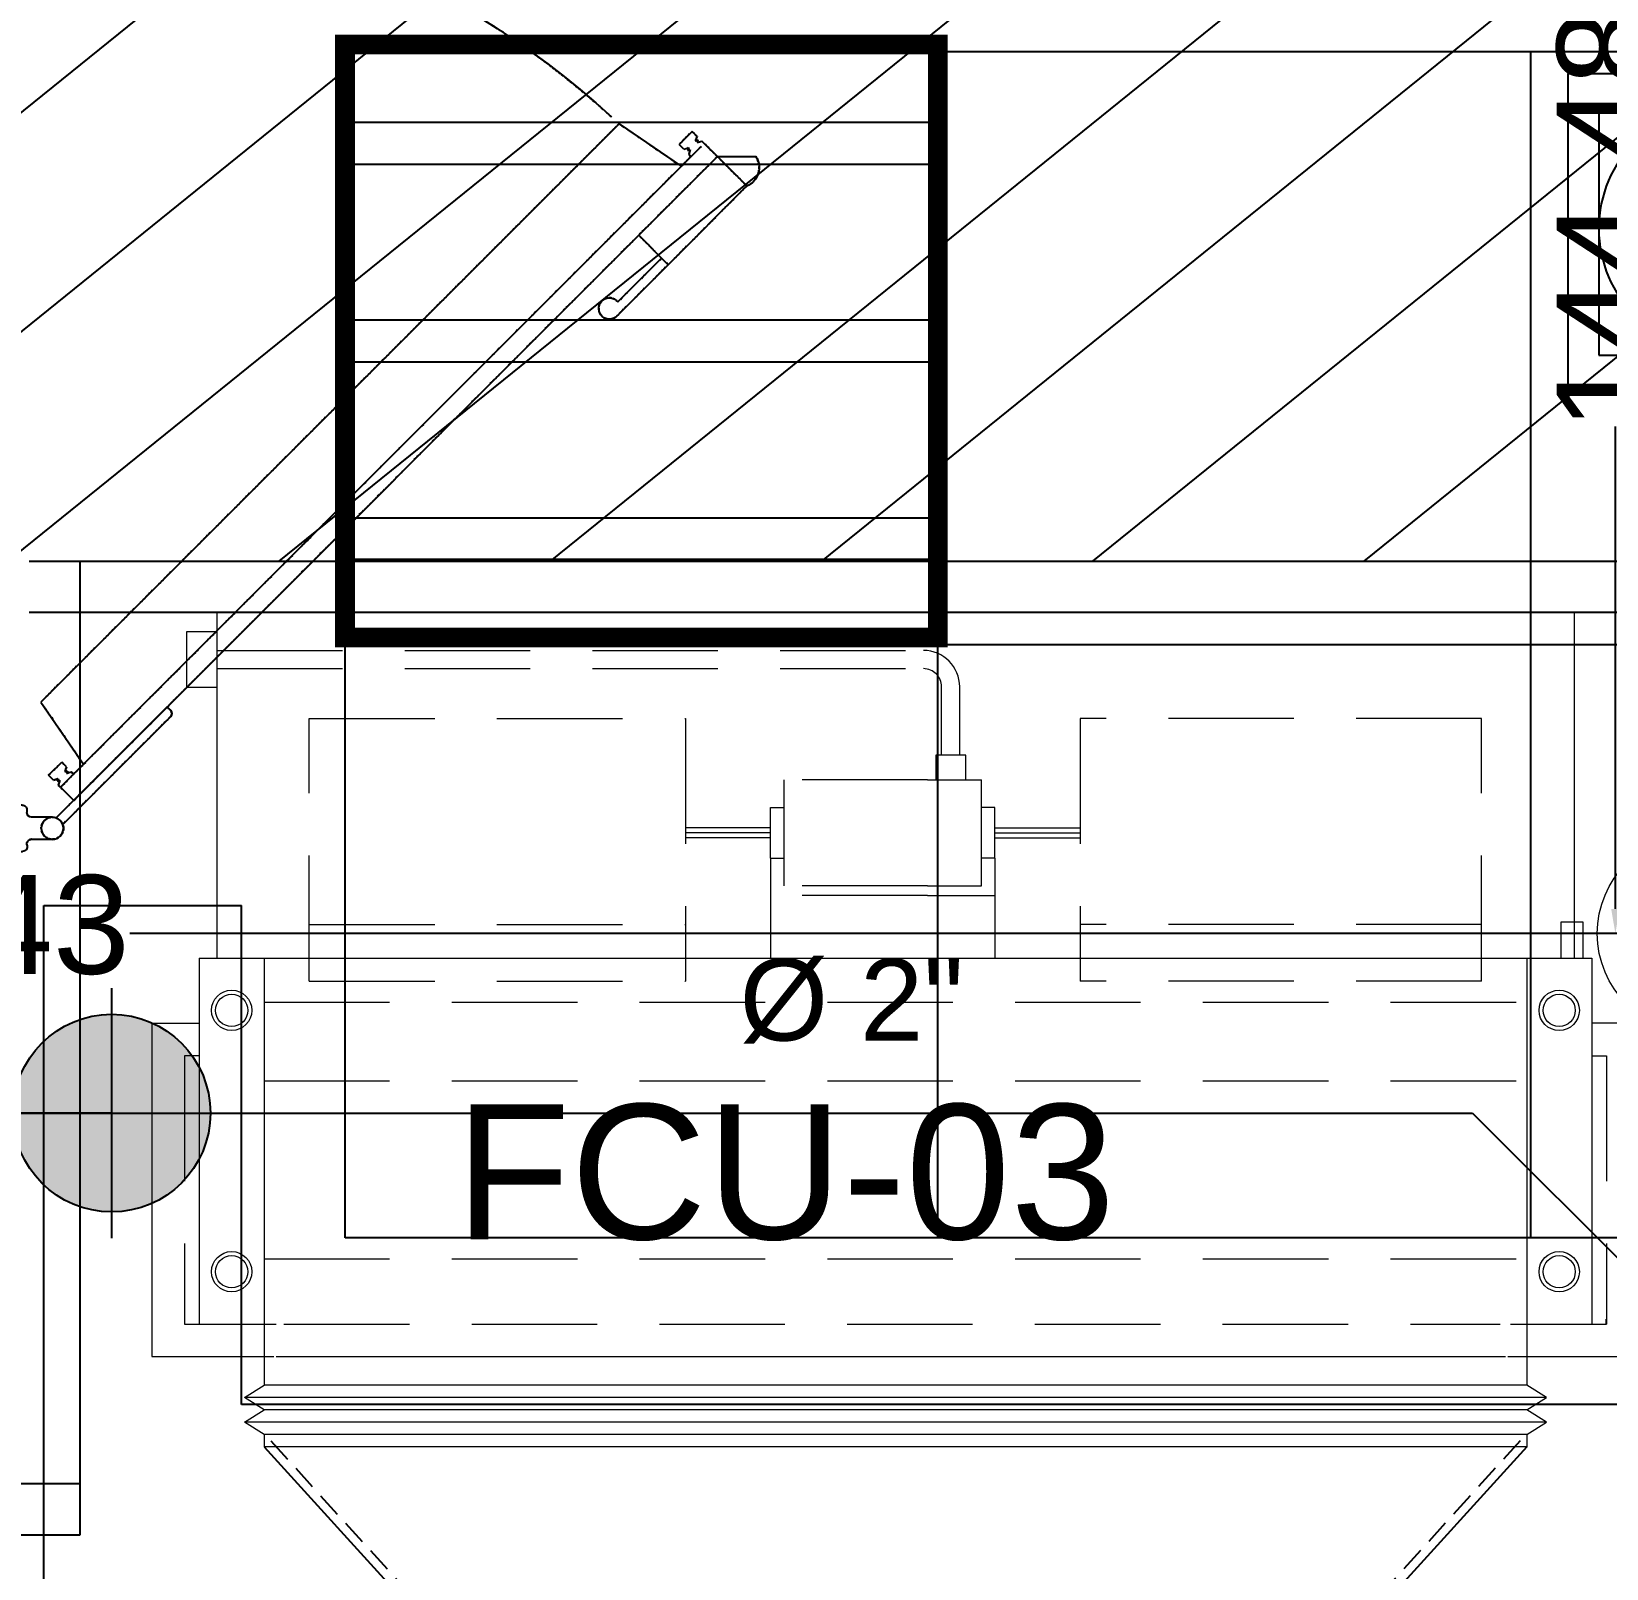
# Model space of a CAD drawing. Extents: x -2975 to 7327, y -1166 to 1029.
# Drawn here: x 318.1 to 477.5, y 709 to 864.5 of the extents above; entities that cross this region are included whole.
import ezdxf

# ---------------------------------------------------------------- set-up
doc = ezdxf.new("R2010")
doc.units = 0
doc.header["$PDMODE"] = 34
for name, pattern in [('13032-XHV-L02-550$0$HIDDEN', [190, 127, -63]), ('DASHED', [0.75, 0.5, -0.25]), ('XR-Mince$0$Anchor Stor (Ground Floor Plan ) Xref$2$Retail Building ( Ground Floor ) Xref$0$HIDDEN', [0.375, 0.25, -0.125])]:
    doc.linetypes.add(name, pattern=pattern)
for name, color, linetype, lineweight in [('13032-XHV-L02-550$0$H-EQPM', 231, 'Continuous', 20), ('13032-XHV-L02-550$0$H-EQPM-HIDE', 54, '13032-XHV-L02-550$0$HIDDEN', 5), ('E-L-TEXT', 7, 'Continuous', 13), ('E-P-CONDUITS', 6, 'Continuous', 40), ('H', 7, 'Continuous', 13)]:
    doc.layers.add(name, color=color, linetype=linetype, lineweight=lineweight)
for name, color, linetype in [('13032-XHV-L02-550$0$X-WSP-M-04-550-M08-09$0$1F- CHW Model$0$M570G_PLANT', 3, 'Continuous'), ('E-TEXT-LIGHTING', 7, 'Continuous'), ('EQUIPMENT-GRATING', 34, 'Continuous'), ('fire fighting', 1, 'Continuous'), ('HVAC Duct', 5, 'Continuous'), ('M-FIRE FIGHTING-2 INCH', 1, 'Continuous'), ('M-HVAC-BLUE', 5, 'Continuous'), ('M-PLUMBING-DRAIN-2 INCH', 6, 'Continuous'), ('XR-Mince$0$ceiling', 149, 'Continuous'), ('XR-Mince$0$EQUIPMENTS', 15, 'Continuous'), ('XR-Mince$0$fur dashed', 15, 'XR-Mince$0$Anchor Stor (Ground Floor Plan ) Xref$2$Retail Building ( Ground Floor ) Xref$0$HIDDEN'), ('XR-Mince$0$lighting unit', 4, 'Continuous'), ('XR-Mince$0$new wall', 8, 'Continuous'), ('XR-Mince$0$panel', 8, 'Continuous')]:
    doc.layers.add(name, color=color, linetype=linetype)
doc.styles.get("Standard").update_dxf_attribs({"font": 'arial.ttf'})
doc.dimstyles.new('ISO-25', dxfattribs={"dimtxt": 10, "dimasz": 2.5, "dimexe": 1.25, "dimexo": 0.625, "dimtad": 0, "dimtxsty": 'Standard', "dimcen": 2.5, "dimadec": 0, "dimazin": 0, "dimtfac": 1, "dimtix": 1, "dimtmove": 0, "dimatfit": 3, "dimfxl": 1, "dimarcsym": 0})

# ---------------------------------------------------------------- blocks, each defined once
blk = doc.blocks.new('XR-Mince$0$C_Door')
at = {"layer": 'XR-Mince$0$EQUIPMENTS'}
for p, q in [((2599.76, 499.23), (2600.78, 499.23)), ((2600.51, 494.68), (2600.51, 499.23)), ((2603.7, 498.05), (2601.65, 498.05)), ((2615.28, 486.02), (2604.72, 496.58)), ((2599.76, 494.68), (2600.74, 494.68)), ((2601.2, 495.14), (2601.2, 495.41)), ((2603.7, 495.87), (2601.65, 495.87)), ((2614.96, 485.06), (2604.08, 495.94)), ((2604.5, 492.94), (2605.79, 494.23)), ((2605.79, 494.23), (2668.96, 431.06)), ((2603.8, 492.23), (2603.32, 491.76)), ((2603.32, 491.76), (2604.61, 490.48)), ((2603.8, 492.23), (2604.25, 492.07)), ((2604.16, 492.33), (2604.42, 492.25)), ((2604.25, 492.07), (2604.16, 492.33)), ((2604.5, 492.94), (2604.28, 492.72)), ((2604.42, 492.25), (2604.28, 492.72)), ((2667.37, 430.08), (2604.5, 492.94)), ((2605.18, 491.32), (2605.09, 491.57)), ((2605.09, 491.57), (2605.57, 491.43)), ((2605.79, 491.65), (2605.57, 491.43)), ((2602.57, 484.58), (2606.75, 490.69)), ((2605.08, 490.95), (2604.61, 490.48)), ((2604.92, 491.4), (2605.18, 491.32)), ((2605.08, 490.95), (2604.92, 491.4)), ((2659.31, 427.84), (2602.57, 484.58)), ((2614.96, 485.06), (2615.28, 485.38)), ((2664.13, 441.67), (2658.99, 446.82)), ((2659.19, 445.33), (2663.49, 441.03)), ((2664.13, 441.67), (2661.24, 438.78)), ((2671.85, 433.95), (2664.13, 441.67)), ((2668.96, 431.06), (2671.85, 433.95)), ((2659.31, 427.84), (2665.42, 432.02)), ((2665.68, 430.35), (2665.21, 429.88)), ((2666.49, 428.59), (2665.21, 429.88)), ((2665.68, 430.35), (2666.13, 430.19)), ((2666.05, 430.45), (2666.3, 430.36)), ((2666.13, 430.19), (2666.05, 430.45)), ((2666.39, 431.05), (2666.17, 430.83)), ((2666.3, 430.36), (2666.17, 430.83)), ((2667.67, 429.77), (2667.45, 429.55)), ((2668.96, 431.06), (2667.67, 429.77)), ((2668.96, 431.06), (2672.75, 431.07)), ((2666.96, 429.06), (2666.49, 428.59)), ((2666.81, 429.52), (2667.06, 429.43)), ((2666.96, 429.06), (2666.81, 429.52)), ((2666.98, 429.69), (2667.45, 429.55)), ((2667.06, 429.43), (2666.98, 429.69))]:
    blk.add_line(p, q, dxfattribs=at)
blk.add_circle((2603.7, 496.96), 1.09, dxfattribs=at)
for centre, radius, start, end in [((2600.78, 498.78), 0.455, 342.4313, 90), ((2601.65, 498.5), 0.455, 162.4313, 270), ((2600.74, 495.14), 0.455, 270, 0), ((2601.65, 495.41), 0.455, 90, 180), ((2614.96, 485.7), 0.455, 315, 45), ((2658.37, 445.97), 1.05, 53.8265, 321.8675), ((2671.12, 432.14), 1.95, 326.7244, 67.9022), ((2599.76, 491.73), 87.34, 269.9999, 312.3257)]:
    blk.add_arc(centre, radius, start, end, dxfattribs=at)
blk = doc.blocks.new('XR-Mince$0$fdgdg')
at = {"layer": 'XR-Mince$0$lighting unit', "color": 4, "const_width": 2}
blk.add_lwpolyline([(-29237.05, -40224.26), (-29177.05, -40224.26), (-29177.05, -40284.26), (-29237.05, -40284.26)], close=True, dxfattribs=at)
at = {"layer": 'XR-Mince$0$lighting unit', "color": 4}
for points in [[(-29237.05, -40224.26), (-29177.05, -40224.26), (-29177.05, -40284.26), (-29237.05, -40284.26)], [(-29177.05, -40232.15), (-29237.05, -40232.15), (-29237.05, -40236.38), (-29177.05, -40236.38)], [(-29177.05, -40252.15), (-29237.05, -40252.15), (-29237.05, -40256.38), (-29177.05, -40256.38)], [(-29177.05, -40276.38), (-29237.05, -40276.38), (-29237.05, -40272.15), (-29177.05, -40272.15)]]:
    blk.add_lwpolyline(points, close=True, dxfattribs=at)
blk = doc.blocks.new('XR-Mince$0$lighting')
at = {"layer": 'XR-Mince$0$lighting unit'}
blk.add_blockref('XR-Mince$0$fdgdg', (26017.12, 19996.03, 0), dxfattribs=at)
blk = doc.blocks.new('XR-Mince$0$ceiling')
at = {"layer": 'XR-Mince$0$ceiling', "linetype": 'Continuous'}
for p, q in [((-7439.93, -15228.96, 0), (-8219.93, -15228.96, 0)), ((-7439.93, -15288.96, 0), (-8219.93, -15288.96, 0)), ((-7439.93, -15348.96, 0), (-8219.93, -15348.96, 0))]:
    blk.add_line(p, q, dxfattribs=at)
at = {"layer": 'XR-Mince$0$ceiling', "linetype": 'Continuous', "elevation": 0}
for points in [[(-8219.93, -15348.96), (-8219.93, -15228.96)], [(-8159.93, -15348.96), (-8159.93, -15228.96)], [(-8099.93, -15348.96), (-8099.93, -15228.96)]]:
    blk.add_lwpolyline(points, dxfattribs=at)
blk = doc.blocks.new('XR-Mince')
at = {"layer": 'XR-Mince$0$new wall'}
for p, q in [((319.33, 776.1), (339.33, 776.1)), ((319.33, 697.71), (319.33, 776.1)), ((339.33, 725.6), (339.33, 776.1)), ((944.96, 725.6, 0), (339.33, 725.6, 0))]:
    blk.add_line(p, q, dxfattribs=at)
at = {"layer": 'XR-Mince$0$lighting unit', "linetype": 'Continuous'}
blk.add_blockref('XR-Mince$0$lighting', (3569.73, 21091.42), dxfattribs=at)
at = {"layer": 'XR-Mince$0$panel', "ltscale": 0.05, "xscale": -1.031134123599029, "zscale": 1.03113412359903, "rotation": 180.0002683670782}
for yscale in [1.031134123599029, 1.03113412359903]:
    blk.add_blockref('XR-Mince$0$C_Door', (-2364.58, 1296.32), dxfattribs=dict(at, yscale=yscale))
at = {"layer": 'XR-Mince$0$ceiling', "linetype": 'Continuous'}
blk.add_blockref('XR-Mince$0$ceiling', (8569.73, 16091.42), dxfattribs=at)
at = {"layer": 'XR-Mince$0$fur dashed'}
for p, q in [((377.52, 855.17), (319.02, 796.67)), ((377.52, 855.17), (319.02, 796.67)), ((377.52, 855.17), (383.82, 850.86)), ((377.52, 855.17), (383.82, 850.86)), ((384.93, 854.4), (383.61, 853.07)), ((384.93, 854.4), (383.61, 853.07)), ((385.42, 853.91), (384.93, 854.4)), ((385.42, 853.91), (384.93, 854.4)), ((385.83, 852.87), (321.01, 788.04)), ((385.83, 852.87), (321.01, 788.04)), ((384.09, 852.59), (383.61, 853.07)), ((384.09, 852.59), (383.61, 853.07)), ((385.42, 853.91), (385.25, 853.44)), ((385.42, 853.91), (385.25, 853.44)), ((385.25, 853.44), (385.52, 853.53)), ((385.25, 853.44), (385.52, 853.53)), ((385.52, 853.53), (385.43, 853.27)), ((385.52, 853.53), (385.43, 853.27)), ((385.43, 853.27), (385.92, 853.41)), ((385.43, 853.27), (385.92, 853.41)), ((386.15, 853.18), (385.92, 853.41)), ((386.15, 853.18), (385.92, 853.41)), ((387.47, 851.85), (386.15, 853.18)), ((387.47, 851.85), (386.15, 853.18)), ((322.34, 786.72), (387.47, 851.85)), ((322.34, 786.72), (387.47, 851.85)), ((384.09, 852.59), (384.56, 852.75)), ((384.09, 852.59), (384.56, 852.75)), ((384.56, 852.75), (384.47, 852.48)), ((384.56, 852.75), (384.47, 852.48)), ((384.47, 852.48), (384.74, 852.57)), ((384.47, 852.48), (384.74, 852.57)), ((384.74, 852.57), (384.59, 852.08)), ((384.74, 852.57), (384.59, 852.08)), ((384.82, 851.86), (384.59, 852.08)), ((384.82, 851.86), (384.59, 852.08)), ((387.47, 851.85), (390.46, 848.87)), ((387.47, 851.85), (391.38, 851.84)), ((387.47, 851.85), (390.46, 848.87)), ((387.47, 851.85), (391.38, 851.84)), ((390.46, 848.87), (382.5, 840.91)), ((390.46, 848.87), (382.5, 840.91)), ((382.5, 840.91), (379.51, 843.89)), ((382.5, 840.91), (379.51, 843.89)), ((382.5, 840.91), (377.19, 835.6)), ((382.5, 840.91), (377.19, 835.6)), ((377.4, 837.14), (381.83, 841.57)), ((377.4, 837.14), (381.83, 841.57)), ((319.02, 796.67), (323.33, 790.37)), ((319.02, 796.67), (323.33, 790.37)), ((331.79, 796.17), (320.57, 784.95)), ((331.79, 796.17), (320.57, 784.95)), ((331.79, 796.17), (332.12, 795.84)), ((331.79, 796.17), (332.12, 795.84)), ((332.12, 795.18), (321.24, 784.29)), ((332.12, 795.18), (321.24, 784.29)), ((319.8, 789.26), (321.12, 790.58)), ((319.8, 789.26), (321.12, 790.58)), ((320.28, 788.77), (319.8, 789.26)), ((320.28, 788.77), (319.8, 789.26)), ((321.61, 790.1), (321.12, 790.58)), ((321.61, 790.1), (321.12, 790.58)), ((321.61, 790.1), (321.44, 789.63)), ((321.61, 790.1), (321.44, 789.63)), ((321.44, 789.63), (321.71, 789.72)), ((321.44, 789.63), (321.71, 789.72)), ((321.71, 789.72), (321.62, 789.45)), ((321.71, 789.72), (321.62, 789.45)), ((321.62, 789.45), (322.11, 789.6)), ((321.62, 789.45), (322.11, 789.6)), ((322.34, 789.37), (322.11, 789.6)), ((322.34, 789.37), (322.11, 789.6)), ((320.28, 788.77), (320.75, 788.94)), ((320.28, 788.77), (320.75, 788.94)), ((320.75, 788.94), (320.66, 788.67)), ((320.75, 788.94), (320.66, 788.67)), ((320.66, 788.67), (320.93, 788.76)), ((320.66, 788.67), (320.93, 788.76)), ((320.93, 788.76), (320.78, 788.27)), ((320.93, 788.76), (320.78, 788.27)), ((321.01, 788.04), (320.78, 788.27)), ((321.01, 788.04), (320.78, 788.27)), ((321.01, 788.04), (322.34, 786.72)), ((321.01, 788.04), (322.34, 786.72)), ((320.18, 785.02), (318.07, 785.02)), ((320.18, 785.02), (318.07, 785.02)), ((320.18, 782.77), (318.07, 782.77)), ((320.18, 782.77), (318.07, 782.77))]:
    blk.add_line(p, q, dxfattribs=at)
blk.add_circle((320.18, 783.9), 1.12, dxfattribs=at)
blk.add_circle((320.18, 783.9), 1.12, dxfattribs=at)
for centre, radius, start, end in [((316.12, 789.29), 90.06, 47.6745, 90.0003), ((316.12, 789.29), 90.06, 47.6745, 90.0003), ((389.7, 850.74), 2.01, 292.0981, 33.2759), ((389.7, 850.74), 2.01, 292.0981, 33.2759), ((376.55, 836.47), 1.08, 38.1327, 306.1738), ((376.55, 836.47), 1.08, 38.1327, 306.1738), ((331.79, 795.51), 0.469, 315.0003, 45.0003), ((331.79, 795.51), 0.469, 315.0003, 45.0003), ((318.07, 782.31), 0.469, 90.0003, 197.569), ((318.07, 782.31), 0.469, 90.0003, 197.569)]:
    blk.add_arc(centre, radius, start, end, dxfattribs=at)
blk = doc.blocks.new('A$C1A5F48AB')
at = {"layer": '13032-XHV-L02-550$0$H-EQPM', "color": 7}
for p, q in [((2977.4, -1952.3), (2977.4, -2075.6)), ((3314.6, -1952.3), (2977.4, -1952.3)), ((3314.6, -1952.3), (3314.6, -2000.1)), ((3654.5, -1987.3), (3654.5, -2018.1)), ((3710.5, -1987.3), (3654.5, -1987.3)), ((3710.5, -2018.1), (3710.5, -1987.3)), ((3010.3, -2000.1), (3010.3, -2078.2)), ((3380.4, -2000.1), (3010.3, -2000.1)), ((3380.4, -2000.1), (3380.4, -3409.4)), ((3730.5, -2018.1), (3380.4, -2018.1)), ((3730.5, -2018.1), (3730.5, -3391.5)), ((2948.5, -3343.6), (2948.5, -2065.9)), ((3010.3, -2065.9), (2948.5, -2065.9)), ((3380.4, -2065.9), (3010.3, -2065.9)), ((2977.4, -2078.2), (2977.4, -3322.1)), ((2977.4, -3324.6), (2977.4, -3457.3)), ((3010.3, -3327.2), (3010.3, -3424.4)), ((3010.3, -3343.6), (2948.5, -3343.6)), ((3380.4, -3343.6), (3010.3, -3343.6)), ((3416.9, -3378.3), (3380.4, -3378.3)), ((3416.9, -3400.7), (3416.9, -3378.3)), ((3730.5, -3391.5), (3380.4, -3391.5)), ((3380.4, -3409.4), (3010.3, -3409.4)), ((3314.6, -3457.3), (3314.6, -3409.4)), ((3380.4, -3400.7), (3416.9, -3400.7))]:
    blk.add_line(p, q, dxfattribs=at)
for centre, radius in [((3063.2, -2033), 20.4), ((3063.2, -2033), 16.3), ((3327.6, -2033), 20.4), ((3327.6, -2033), 16.3), ((3063.2, -3376.5), 20.4), ((3063.2, -3376.5), 16.3), ((3327.6, -3376.5), 20.4), ((3327.6, -3376.5), 16.3)]:
    blk.add_circle(centre, radius, dxfattribs=at)
at = {"layer": '13032-XHV-L02-550$0$H-EQPM-HIDE', "color": 7, "linetype": '13032-XHV-L02-550$0$HIDDEN'}
for p, q in [((3010.3, -1985.2), (3010.3, -2000.1)), ((3281.7, -1985.2), (3010.3, -1985.2)), ((3281.7, -2000.1), (3281.7, -1985.2)), ((3673.3, -2018.1), (3673.3, -2733)), ((3691.7, -2018.1), (3691.7, -2733)), ((3076.1, -2065.9), (3076.1, -3343.6)), ((3256.4, -2065.9), (3256.4, -3343.6)), ((3336, -2065.9), (3336, -3343.6)), ((3010.3, -2085.9), (3010.3, -3316.9)), ((3357.2, -2111.5), (3623, -2111.5)), ((3357.2, -2111.5), (3357.2, -2492.2)), ((3414.6, -2111.5), (3414.6, -2492.2)), ((3623, -2111.5), (3623, -2492.2)), ((3623, -2492.2), (3357.2, -2492.2)), ((3502, -2578.4), (3502, -2492.2)), ((3507.2, -2578.4), (3507.2, -2492.2)), ((3512.4, -2578.4), (3512.4, -2492.2)), ((3481.7, -2578.4), (3380.4, -2578.4)), ((3443.7, -2737.3), (3443.7, -2578.4)), ((3481.7, -2578.4), (3532.8, -2578.4)), ((3481.7, -2578.4), (3481.7, -2592.1)), ((3532.8, -2578.4), (3532.8, -2592.1)), ((3453.7, -2592.1), (3560.8, -2592.1)), ((3453.7, -2737.3), (3453.7, -2592.1)), ((3560.8, -2737.3), (3560.8, -2592.1)), ((3443.7, -2737.3), (3443.7, -2805.5)), ((3453.7, -2737.3), (3453.7, -2791.9)), ((3560.8, -2737.3), (3560.8, -2791.9)), ((3585.8, -2745.5), (3560.8, -2745.5)), ((3585.8, -2775.9), (3585.8, -2745.5)), ((3585.8, -2751.5), (3654.9, -2751.5)), ((3585.8, -2769.9), (3654.9, -2769.9)), ((3560.8, -2775.9), (3585.8, -2775.9)), ((3453.7, -2791.9), (3560.8, -2791.9)), ((3481.7, -2805.5), (3481.7, -2791.9)), ((3532.8, -2805.5), (3532.8, -2791.9)), ((3481.7, -2805.5), (3380.4, -2805.5)), ((3481.7, -2805.5), (3532.8, -2805.5)), ((3502, -2805.5), (3502, -2891.8)), ((3507.2, -2805.5), (3507.2, -2891.8)), ((3512.4, -2805.5), (3512.4, -2891.8)), ((3357.2, -3298), (3357.2, -2891.8)), ((3623, -2891.8), (3357.2, -2891.8)), ((3414.6, -3298), (3414.6, -2891.8)), ((3623, -3298), (3623, -2891.8)), ((3357.2, -3298), (3623, -3298)), ((3281.7, -3409.4), (3281.7, -3424.4)), ((3281.7, -3424.4), (3010.3, -3424.4))]:
    blk.add_line(p, q, dxfattribs=at)
at = {"layer": '13032-XHV-L02-550$0$H-EQPM-HIDE', "color": 7, "linetype": 'Continuous'}
for p, q in [((2898.5, -2065.9), (2911, -2046)), ((2911, -3363.5), (2911, -2046)), ((2911, -2046), (2923.5, -2065.9)), ((2923.5, -2065.9), (2936, -2046)), ((2936, -3363.5), (2936, -2046)), ((2936, -2046), (2948.5, -2065.9)), ((2886, -3343.6), (2886, -2065.9)), ((2898.5, -2065.9), (2886, -2065.9)), ((2898.5, -3343.6), (2898.5, -2065.9)), ((2923.5, -3343.6), (2923.5, -2065.9)), ((2898.5, -3343.6), (2886, -3343.6)), ((2898.5, -3343.6), (2911, -3363.5)), ((2911, -3363.5), (2923.5, -3343.6)), ((2923.5, -3343.6), (2936, -3363.5)), ((2936, -3363.5), (2948.5, -3343.6))]:
    blk.add_line(p, q, dxfattribs=at)
at = {"layer": '13032-XHV-L02-550$0$H-EQPM-HIDE', "color": 7, "linetype": '13032-XHV-L02-550$0$HIDDEN'}
for radius in [18.4, 36.8]:
    blk.add_arc((3654.9, -2733), radius, 270, 0, dxfattribs=at)
at = {"layer": '13032-XHV-L02-550$0$X-WSP-M-04-550-M08-09$0$1F- CHW Model$0$M570G_PLANT', "color": 7, "linetype": 'Continuous'}
blk.add_line((3010.3, -3424.4), (3015.3, -3424.4), dxfattribs=at)
blk = doc.blocks.new('drain')
h = blk.add_hatch(color=5)
h.dxf.hatch_style = 1
h.paths.add_polyline_path([(3852.38, -3045.53, 1), (3952.38, -3045.53, 1)])
at = {"color": 5}
for p, q in [((3902.38, -2982.3), (3902.38, -3108.77)), ((3902.38, -3045.53), (3302.34, -3045.53)), ((3839.14, -3045.53), (3965.61, -3045.53))]:
    blk.add_line(p, q, dxfattribs=at)
blk.add_circle((3902.38, -3045.53), 50, dxfattribs=at)
blk = doc.blocks.new('upright')
at = {"layer": 'E-L-TEXT', "lineweight": 13}
h = blk.add_hatch(color=1, dxfattribs=at)
h.dxf.hatch_style = 1
h.set_gradient(color1=(255, 255, 0), color2=(255, 0, 0), tint=1, name='CYLINDER')
h.paths.add_polyline_path([(-33011550.8, 36709773.7), (-33011550.8, 36709573.7, 0.414214), (-33011450.8, 36709673.7, 0.414214)])
at = {"layer": 'E-L-TEXT', "color": 2, "lineweight": 13}
blk.add_line((-33011550.8, 36709773.7), (-33011550.8, 36709573.7), dxfattribs=at)
at = {"layer": 'E-L-TEXT', "color": 1, "lineweight": 13}
blk.add_circle((-33011550.8, 36709673.7), 100, dxfattribs=at)
at = {"color": 3}
blk.add_text('U', height=100, dxfattribs=at).set_placement((-33011482.3, 36709509.5))
blk = doc.blocks.new('floor clean out')
at = {"layer": 'E-P-CONDUITS', "lineweight": 13, "true_color": 0xcd6928}
h = blk.add_hatch(dxfattribs=at)
h.set_pattern_fill('ACAD_ISO07W100', color=32, scale=20)
h.paths.add_polyline_path([(-32263579.2, 36637765.4, 1), (-32264079.6, 36637765.4, 1)])
at = {"layer": 'EQUIPMENT-GRATING'}
for points in [[(-32264143.2, 36637446), (-32263510.4, 36637446), (-32263510.4, 36638078.8), (-32264143.2, 36638078.8)], [(-32264079.9, 36637509.3), (-32263573.6, 36637509.3), (-32263573.6, 36638015.5), (-32264079.9, 36638015.5)]]:
    blk.add_lwpolyline(points, close=True, dxfattribs=at)
blk.add_circle((-32263829.4, 36637765.4), 250.2, dxfattribs=at)
blk = doc.blocks.new('*D80')
at = {"layer": 'Defpoints', "color": 0, "transparency": 16777216}
for p in [(378.46, 917.71), (478.36, 917.71), (486.52, 773.24)]:
    blk.add_point(p, dxfattribs=at)
at = {"layer": 'M-FIRE FIGHTING-2 INCH', "color": 0, "lineweight": -2, "transparency": 16777216}
for p, q in [((379.09, 917.71), (479.61, 917.71)), ((478.36, 915.21), (478.36, 866.4)), ((478.36, 775.74), (478.36, 824.55)), ((485.9, 773.24), (477.11, 773.24))]:
    blk.add_line(p, q, dxfattribs=at)
at = {"layer": 'M-FIRE FIGHTING-2 INCH', "color": 0, "transparency": 16777216}
for points in [[(477.94, 915.21), (478.78, 915.21), (478.36, 917.71)], [(477.94, 775.74), (478.78, 775.74), (478.36, 773.24)]]:
    blk.add_solid(points, dxfattribs=at)
at = {"layer": 'M-FIRE FIGHTING-2 INCH', "color": 0, "transparency": 16777216, "insert": (478.36, 845.48), "char_height": 10, "attachment_point": 5, "rotation": 90}
blk.add_mtext('144,48', dxfattribs=at)
blk = doc.blocks.new('pf')
at = {"layer": 'HVAC Duct', "color": 2}
for p, q in [((430.5642, -29.9061), (431.3103, -29.9061)), ((431.3103, -29.9061), (431.3103, -31.0491)), ((430.5642, -29.9661), (431.3103, -29.9661)), ((430.6242, -30.5638), (432.0546, -31.7179)), ((430.6242, -30.8207), (431.7361, -31.7179)), ((431.2503, -30.9891), (433.2851, -30.9891)), ((431.2503, -31.0491), (433.2851, -31.0491)), ((431.5442, -31.0491), (432.3731, -31.7179)), ((431.8627, -31.0491), (432.6915, -31.7179)), ((432.1812, -31.0491), (433.01, -31.7179)), ((432.4997, -31.0491), (433.3285, -31.7179)), ((432.8182, -31.0491), (433.647, -31.7179)), ((430.6242, -31.0777), (431.4176, -31.7179))]:
    blk.add_line(p, q, dxfattribs=at)
blk = doc.blocks.new('*D158')
at = {"layer": 'Defpoints', "color": 0, "transparency": 16777216}
for p in [(111.94, 773.24), (501.37, 773.24), (501.37, 773.24)]:
    blk.add_point(p, dxfattribs=at)
at = {"layer": 'M-FIRE FIGHTING-2 INCH', "color": 0, "lineweight": -2, "transparency": 16777216}
for p, q in [((111.94, 773.86), (111.94, 774.49)), ((114.44, 773.24), (285.27, 773.24)), ((498.87, 773.24), (328.03, 773.24)), ((501.37, 773.86), (501.37, 774.49))]:
    blk.add_line(p, q, dxfattribs=at)
at = {"layer": 'M-FIRE FIGHTING-2 INCH', "color": 0, "transparency": 16777216}
for points in [[(114.44, 773.65), (114.44, 772.82), (111.94, 773.24)], [(498.87, 773.65), (498.87, 772.82), (501.37, 773.24)]]:
    blk.add_solid(points, dxfattribs=at)
at = {"layer": 'M-FIRE FIGHTING-2 INCH', "color": 0, "transparency": 16777216, "insert": (306.65, 773.24), "char_height": 10, "attachment_point": 5}
blk.add_mtext('389,43', dxfattribs=at)

msp = doc.modelspace()

# ---------------------------------------------------------------- block references
at = {"layer": 'E-TEXT-LIGHTING'}
msp.add_blockref('XR-Mince', (0, 0), dxfattribs=at)

# ---------------------------------------------------------------- next in the draw order: linework, layer by layer
at = {"layer": 'M-HVAC-BLUE', "color": 3, "linetype": 'Continuous'}
for p, q in [((341.619, 721.314), (378.003, 681.314)), ((469.387, 721.314), (433.003, 681.314))]:
    msp.add_line(p, q, dxfattribs=at)
at = {"layer": 'M-HVAC-BLUE', "color": 3, "linetype": 'DASHED', "ltscale": 5}
for p, q in [((342.285, 721.919), (378.669, 681.919)), ((468.721, 721.919), (432.337, 681.919))]:
    msp.add_line(p, q, dxfattribs=at)
at = {"layer": 'M-PLUMBING-DRAIN-2 INCH', "color": 3, "linetype": 'Continuous'}
for p, q in [((326.179, 755.08), (463.904, 755.08)), ((463.904, 755.08), (489.359, 729.626))]:
    msp.add_line(p, q, dxfattribs=at)

# ---------------------------------------------------------------- next in the draw order: block references
at = {"xscale": 0.2, "yscale": 0.2, "zscale": 0.2}
msp.add_blockref('drain', (-454.297, 1364.186), dxfattribs=at)
at = {"layer": 'E-P-CONDUITS', "color": 4, "lineweight": 13, "xscale": 0.05000000000014532, "yscale": 0.05000000000014532, "zscale": 0.05000000000014532}
msp.add_blockref('floor clean out', (1613680.698, -1831043.712), dxfattribs=at)
at = {"layer": 'fire fighting', "color": 1, "lineweight": 13, "xscale": 0.1, "yscale": 0.1, "zscale": 0.1}
msp.add_blockref('upright', (3301641.606, -3670194.129), dxfattribs=at)
at = {"layer": 'H', "color": 3, "linetype": 'Continuous', "xscale": 0.1, "yscale": 0.1, "zscale": 0.1, "rotation": 90}
msp.add_blockref('A$C1A5F48AB', (135.027, 432.714), dxfattribs=at)
at = {"layer": 'M-HVAC-BLUE', "xscale": -86.18239858312988, "yscale": 86.18239858312988, "zscale": 86.18239858312688, "rotation": 180.0000014878832}
msp.add_blockref('pf', (-36848.367, -1864.954), dxfattribs=at)

# ---------------------------------------------------------------- next in the draw order: texts
at = {"layer": 'M-HVAC-BLUE', "color": 3, "linetype": 'Continuous'}
msp.add_text('FCU-03', height=13.6597, dxfattribs=at).set_placement((360.958, 742.322))
at = {"layer": 'M-PLUMBING-DRAIN-2 INCH', "color": 32, "true_color": 0xcd6928}
msp.add_text('%%C 2" ', height=8.2643, dxfattribs=at).set_placement((389.72, 762.421))

# ---------------------------------------------------------------- next in the draw order: dimensions: what is measured, and where the dimension line sits
at = {"layer": 'M-FIRE FIGHTING-2 INCH', "color": 32, "true_color": 0xcd6928}
dim = msp.add_linear_dim(base=(478.36, 917.714), p1=(486.522, 773.237), p2=(378.461, 917.714), angle=90, dimstyle='ISO-25', dxfattribs=at)
dim.commit()
dim.dimension.update_dxf_attribs({"geometry": '*D80', "text_midpoint": (478.36, 845.476)})
dim = msp.add_linear_dim(base=(501.368, 773.237), p1=(111.938, 773.237), p2=(501.368, 773.237), dimstyle='ISO-25', dxfattribs=at)
dim.commit()
dim.dimension.update_dxf_attribs({"geometry": '*D158', "text_midpoint": (306.653, 773.237)})

doc.saveas('drawing.dxf')
